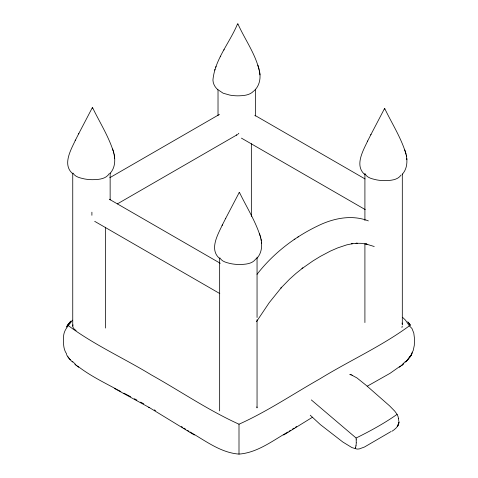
<?xml version="1.0" encoding="UTF-8"?>
<svg xmlns="http://www.w3.org/2000/svg" width="478" height="478" viewBox="0 0 478 478"><rect width="100%" height="100%" fill="white"/><g stroke="black" fill="none" stroke-linecap="round" stroke-linejoin="round"><path stroke-width="0.72" d="M398.957 421.016C399.375 425.617 395.569 428.993 392.032 431.228M239.592 192.682L239.102 192.771L239.58 192.658C246.475 206.896 255.109 220.478 260.026 235.588M384.85 108.817L384.366 108.906L384.838 108.793C391.733 123.037 400.367 136.612 405.29 151.723M91.896 212.19L91.896 215.291M356.283 442.879L355.99 445.914M398.401 420.479L398.437 418.537M76.127 330.459C74.102 329.408 72.112 327.257 72.949 324.813M218.04 89.876C215.1 87.456 213.045 83.871 212.931 80.023C214.837 59.451 229.84 42.596 237.482 24.049L237.954 23.99C245.31 40.457 256.925 55.783 259.895 73.935M401.944 327.49L402.255 326.038M352.125 375.314L356.917 377.907L366.196 385.34L389.54 405.816L394.756 411.14L397.093 414.348C384.342 423.347 370.199 431.078 356.11 438.015L311.315 399.913M214.682 70.147L214.975 69.37M215.787 67.189L216.062 66.448M355.507 447.761L355.142 448.525L351.975 447.611L342.834 442.025L320.326 424.572L310.24 415.221M92.69 107.885L92.2 107.956L92.684 107.867C99.579 122.093 108.207 135.668 113.125 150.773M75.488 140.054C70.953 149.745 62.015 164.791 72.764 173.735M222.395 224.869C217.86 234.561 208.916 249.606 219.665 258.55M367.654 141.004C363.119 150.695 354.18 165.746 364.929 174.685M78.601 133.906L92.206 107.903M220.466 56.798L220.764 56.201M223.883 50.053L224.122 49.575M225.508 218.721L239.114 192.718M370.767 134.856L384.372 108.853M75.189 140.651L78.846 133.428M222.091 225.467L225.753 218.243M367.355 141.602L371.012 134.378M412.478 352.758L410.148 356.833L405.535 362.067L407.686 359.868L406.192 361.398M411.63 354.347L407.047 360.555L411.612 354.515L410.148 356.833M66.609 353.887C63.204 349.149 63.371 342.941 63.592 337.372C63.281 330.226 68.784 325.458 72.495 320.188M66.388 327.072L70.314 321.718M66.896 326.265L69.609 322.531M256.477 321.67L269.287 302.592L281.661 287.23L280.939 288.043L289.608 279.134L296.007 273.41L302.879 267.919L301.994 268.582L312.881 260.964L320.332 256.405L330.453 251.052L337.653 247.915L346.664 244.885L352.806 243.613L351.599 243.798L357.257 243.242L355.99 243.272L361.219 243.326L367.056 244.204L365.73 243.911L374.238 246.523M109.199 173.681C105.722 179.322 98.151 179.585 92.218 179.692A28.638 16.533 0 0 1 84.504 178.945C80.382 177.971 75.219 177.105 72.967 173.072M255.82 258.927C252.187 264.185 244.909 264.382 239.125 264.507A28.638 16.533 0 0 1 231.406 263.76C227.283 262.786 222.127 261.92 219.874 257.887M401.078 175.062C397.445 180.32 390.173 180.517 384.384 180.642A28.638 16.533 0 0 1 376.67 179.895C372.541 178.921 367.385 178.055 365.132 174.022M411.391 353.887L413.201 350.523L414.307 345.337L414.48 338.502L413.781 333.041L411.934 328.458L409.365 325.847L405.505 320.188L402.53 317.29M67.308 325.536L70.953 321.031M257.033 274.312C272.926 253.794 293.904 237.452 317.231 226.178C332.849 218.362 351.569 214.305 368.365 220.896M110.071 173.412C116.13 166.822 115.515 156.856 112.605 149.011M402.231 174.362C408.29 167.778 407.692 157.788 404.77 149.961M238.146 134.025L238.827 133.26M256.375 258.891C262.984 252.36 262.589 241.916 259.512 233.826M253.615 91.113C249.588 95.498 243.057 95.743 237.494 95.839A28.638 16.533 0 0 1 229.781 95.092L223.148 93.21L218.906 90.354M402.53 364.302L405.505 361.404M409.365 325.847C381.462 346.353 349.466 360.663 319.997 378.785C293.068 394.015 267.28 411.504 239 424.207C208.384 410.339 180.511 391.237 151.233 374.86C123.933 358.207 94.333 344.949 68.635 325.847M254.069 90.85C258.939 86.554 260.695 79.677 259.847 73.397M403.862 363.591L399.315 367.247M403.145 364.2L401.305 365.718L402.028 365.12M400.468 365.987L390.054 373.312L367.212 386.224M391.07 431.509L364.523 446.99L359.271 448.932L357.048 449.081L355.142 448.525M294.149 239.568L294.956 239.036M297.83 237.124L298.642 236.592M295.356 427.332L296.611 426.543M289.214 431.192L290.433 430.427M292.267 429.274L294.101 428.121M287.989 431.963C272.556 440.764 257.313 452.738 239 454.1C220.687 452.738 205.444 440.764 190.011 431.963M312.546 417.204L283.687 435.01M109.821 177.696L219.456 114.397M117.367 203.897L237.315 134.641L236.365 135.113M352.346 375.242L349.836 374.483L351.276 374.854M350.344 374.579L350.822 374.692M117.851 389.958L120.868 391.548M117.241 389.642C103.714 382.304 89.697 375.523 77.532 365.987M123.886 393.143L130.661 396.728M134.402 398.736L136.893 400.08M114.654 388.578L149.53 407.662L148.843 407.256L194.313 435.01M140.64 402.129L143.764 403.85M254.774 115.276L365.049 178.939M241.42 138.124L365.24 209.609M109.337 199.242L220.256 263.282M94.698 221.344L219.808 293.576M154.31 409.879L155.541 410.602M183.899 428.121L185.733 429.274M187.567 430.427L188.786 431.192M181.389 426.543L182.644 427.332M75.972 365.12L78.685 367.247M74.855 364.2L76.695 365.718M72.495 361.404L75.47 364.302M72.465 362.067L68.993 358.351L66.388 354.515M408.391 322.531L410.692 325.536M407.686 321.718L410.148 324.759M70.314 359.868L67.852 356.833M397.093 414.348L397.941 416.254A14.197 10.6 27.6 0 1 398.413 418.537M237.954 23.99L237.47 24.085M405.505 152.5L406.037 154.328M259.148 69.525L257.887 65.157M260.247 236.365L260.779 238.193M113.34 151.55L113.872 153.378M259.781 72.841L259.423 70.744M114.499 156.694L114.146 154.597M406.312 155.547L406.503 156.7M261.048 239.412L261.245 240.565M356.11 438.015L356.247 439.903M406.736 158.2L406.784 158.738M406.82 159.144L406.868 159.688M259.93 74.341L259.984 74.879M261.478 242.065L261.526 242.603M261.562 243.009L261.609 243.553M114.571 157.25L114.618 157.788M114.654 158.194L114.708 158.738M402.309 174.022L402.309 324.538A28.638 16.533 0 0 0 402.112 323.032M364.911 173.544L364.911 220.489M364.911 243.589L364.911 322.572M257.05 257.14L257.05 317.5M257.05 319.734L257.05 407.662M255.419 89.219L255.419 116.04M251.35 143.693L251.35 216.361M239 424.207L239 454.1M219.653 258.156L219.653 410.913M218.022 89.488L218.022 115.568M110.143 173.072L110.143 199.894M105.411 227.205L105.411 328.051M72.746 173.341L72.746 326.098M355.937 445.771A14.286 3.699 83.1 0 1 355.477 447.641M356.182 439.838A14.113 3.86 82 0 1 356.218 442.777M256.853 406.898A28.638 16.533 0 0 1 257.009 407.901M398.939 422.492L397.624 426.203L398.939 422.492"/></g></svg>
